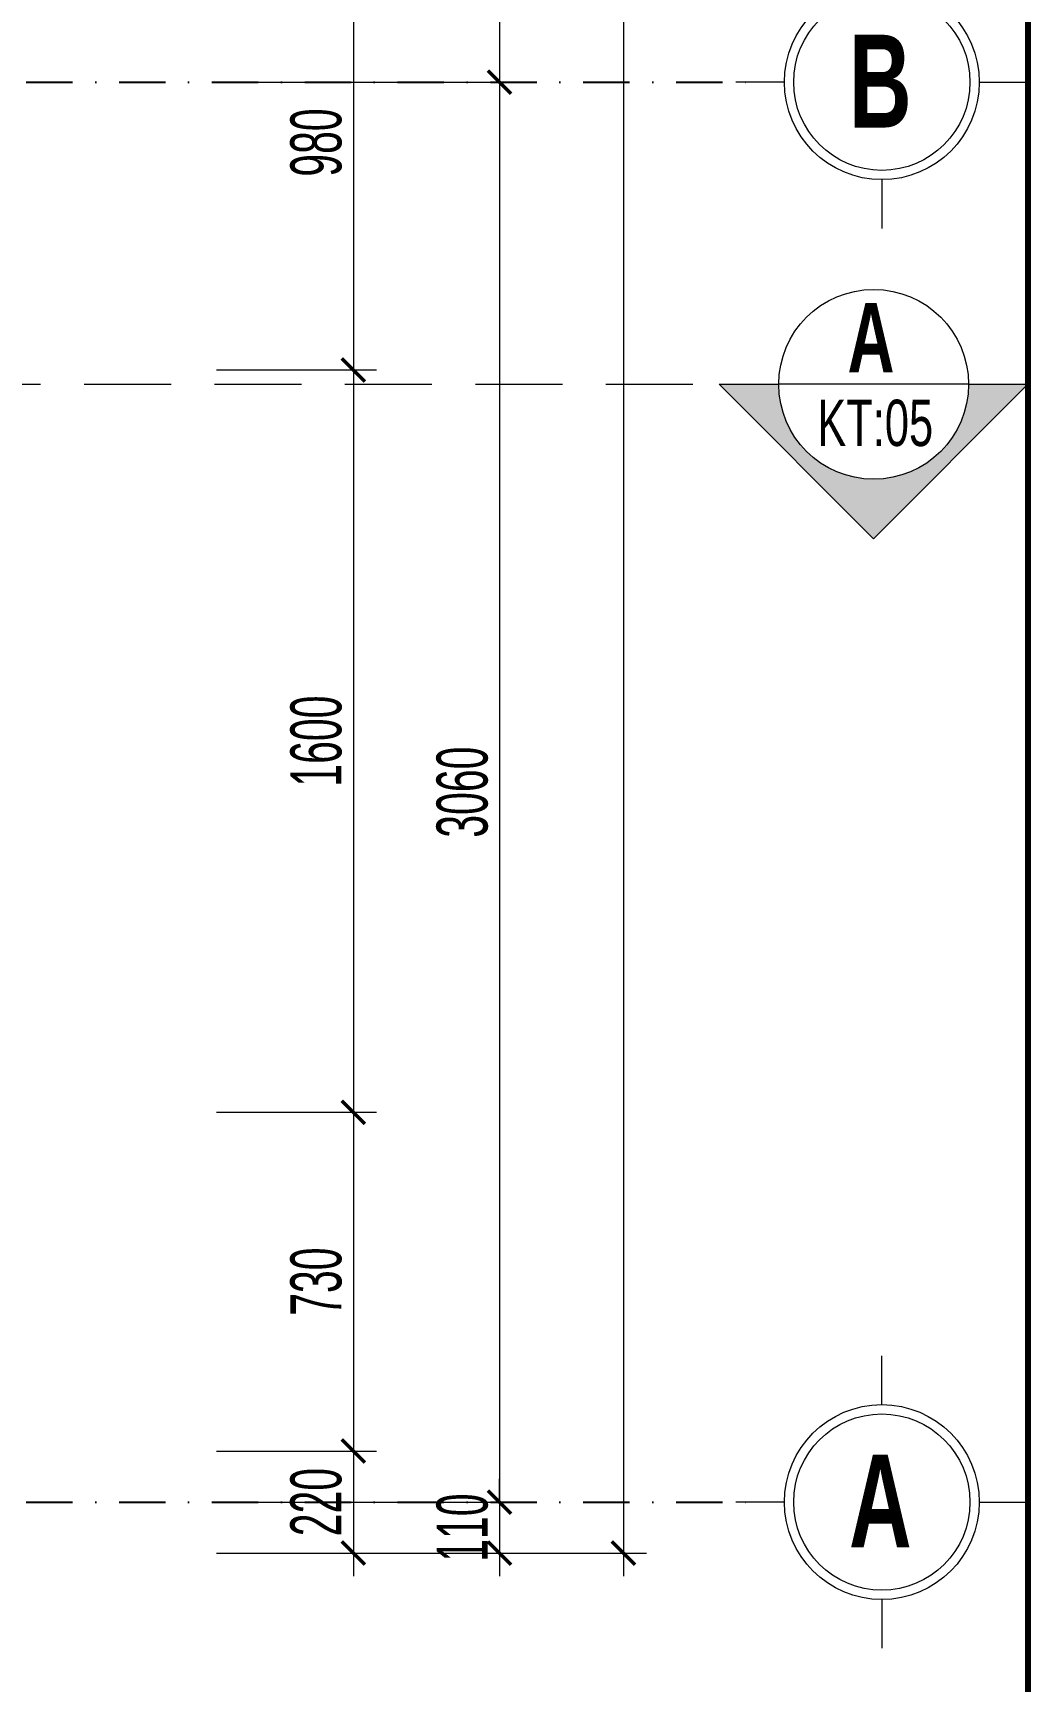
# Model space of a CAD drawing. Header units: inches. Extents: x 274208 to 641690, y -81912 to 129129.
# Drawn here: x 443218 to 445369, y 93222 to 96774 of the extents above; entities that cross this region are included whole.
import ezdxf
from ezdxf.enums import TextEntityAlignment as Align

# ---------------------------------------------------------------- set-up
doc = ezdxf.new("R2010")
doc.units = ezdxf.units.IN
doc.header["$MEASUREMENT"] = 0
doc.header["$PDMODE"] = 3
doc.linetypes.add('$1$HIDDEN', pattern=[0.375, 0.25, -0.125])
doc.linetypes.add('DASHDOT', pattern=[1, 0.5, -0.25, 0, -0.25])
for name, color, linetype, lineweight in [('02.Thay', 145, 'Continuous', 20), ('05.Text', 253, 'Continuous', 18), ('08.Dim', 156, 'Continuous', 15), ('09.Hatch', 250, 'Continuous', 5), ('11.Khung bo', 32, 'Continuous', 50), ('NN_KI HIEU', 22, 'Continuous', 18)]:
    doc.layers.add(name, color=color, linetype=linetype, lineweight=lineweight)
doc.layers.add('TRUC', color=250, linetype='DASHDOT')
doc.styles.add('AVANTH', font='')
doc.styles.add('AVANTHB', font='')
doc.styles.add('TT5_Text Dim', font='hoatbif.shx', dxfattribs={"width": 0.6})
doc.styles.get('AVANTH').set_extended_font_data('.VnAvantH')
doc.styles.get('AVANTHB').set_extended_font_data('.VnAvantH', bold=True)
doc.dimstyles.new('TT5_Dim 1-50', dxfattribs={"dimscale": 50, "dimtxt": 2.2, "dimasz": 1, "dimexe": 1, "dimexo": 0.5, "dimgap": 0.5, "dimtad": 1, "dimdec": 0, "dimzin": 0, "dimdsep": 46, "dimtxsty": 'TT5_Text Dim', "dimblk": 'ARCHTICK', "dimcen": 0, "dimdle": 1, "dimclrd": 256, "dimclre": 256, "dimclrt": 1, "dimadec": 0, "dimazin": 0, "dimtfac": 0.015, "dimtdec": 0, "dimtix": 1, "dimtmove": 2, "dimatfit": 3, "dimldrblk": 'DOT', "dimfxl": 1, "dimtolj": 1, "dimtzin": 0, "dimlwd": -1, "dimlwe": -1, "dimarcsym": 1})

# ---------------------------------------------------------------- blocks, each defined once
blk = doc.blocks.new('100')
at = {"layer": '11.Khung bo', "const_width": 26.7}
blk.add_lwpolyline([(1860913, -945239.8), (1860913, -916940.1), (1896062.6, -916940.1), (1896062.6, -945239.8)], close=True, dxfattribs=at)
blk = doc.blocks.new('_ARCHTICK')
at = {"color": 0, "linetype": 'ByBlock', "const_width": 0.15}
blk.add_lwpolyline([(-0.5, -0.5), (0.5, 0.5)], dxfattribs=at)
blk = doc.blocks.new('*D104')
at = {"layer": '08.Dim', "transparency": 16777216}
for p, q in [((443908.7, 97077.6), (443908.7, 95997.6)), ((443613.6, 97027.6), (443958.7, 97027.6)), ((443613.6, 96047.6), (443958.7, 96047.6))]:
    blk.add_line(p, q, dxfattribs=at)
at = {"layer": 'Defpoints', "color": 0, "transparency": 16777216}
for p in [(443588.6, 97027.6), (443588.6, 96047.6), (443908.7, 96047.6)]:
    blk.add_point(p, dxfattribs=at)
at = {"layer": '08.Dim', "transparency": 16777216, "xscale": 50, "yscale": 50, "zscale": 50}
for p, rotation in [((443908.7, 97027.6), 90), ((443908.7, 96047.6), 270)]:
    blk.add_blockref('_ARCHTICK', p, dxfattribs=dict(at, rotation=rotation))
at = {"layer": '08.Dim', "color": 1, "transparency": 16777216, "insert": (443828.7, 96537.6), "char_height": 110, "attachment_point": 5, "rotation": 90, "style": 'TT5_Text Dim'}
blk.add_mtext('\\A1;980', dxfattribs=at)
blk = doc.blocks.new('_DOT')
at = {"color": 1, "linetype": 'ByBlock'}
blk.add_line((-0.5, 0), (-1, 0), dxfattribs=at)
at = {"color": 1, "linetype": 'ByBlock', "const_width": 0.5}
blk.add_lwpolyline([(-0.25, 0, 1), (0.25, 0, 1)], format="xyb", close=True, dxfattribs=at)
blk = doc.blocks.new('*D105')
at = {"layer": '08.Dim', "transparency": 16777216}
for p, q in [((443908.7, 96097.6), (443908.7, 94397.6)), ((443613.6, 96047.6), (443958.7, 96047.6)), ((443613.6, 94447.6), (443958.7, 94447.6))]:
    blk.add_line(p, q, dxfattribs=at)
at = {"layer": 'Defpoints', "color": 0, "transparency": 16777216}
for p in [(443588.6, 96047.6), (443588.6, 94447.6), (443908.7, 94447.6)]:
    blk.add_point(p, dxfattribs=at)
at = {"layer": '08.Dim', "transparency": 16777216, "xscale": 50, "yscale": 50, "zscale": 50}
for p, rotation in [((443908.7, 96047.6), 90), ((443908.7, 94447.6), 270)]:
    blk.add_blockref('_ARCHTICK', p, dxfattribs=dict(at, rotation=rotation))
at = {"layer": '08.Dim', "color": 1, "transparency": 16777216, "insert": (443828.7, 95247.6), "char_height": 110, "attachment_point": 5, "rotation": 90, "style": 'TT5_Text Dim'}
blk.add_mtext('\\A1;1600', dxfattribs=at)
blk = doc.blocks.new('*D106')
at = {"layer": '08.Dim', "transparency": 16777216}
for p, q in [((443908.7, 94497.6), (443908.7, 93667.6)), ((443613.6, 94447.6), (443958.7, 94447.6)), ((443613.6, 93717.6), (443958.7, 93717.6))]:
    blk.add_line(p, q, dxfattribs=at)
at = {"layer": 'Defpoints', "color": 0, "transparency": 16777216}
for p in [(443588.6, 94447.6), (443588.6, 93717.6), (443908.7, 93717.6)]:
    blk.add_point(p, dxfattribs=at)
at = {"layer": '08.Dim', "transparency": 16777216, "xscale": 50, "yscale": 50, "zscale": 50}
for p, rotation in [((443908.7, 94447.6), 90), ((443908.7, 93717.6), 270)]:
    blk.add_blockref('_ARCHTICK', p, dxfattribs=dict(at, rotation=rotation))
at = {"layer": '08.Dim', "color": 1, "transparency": 16777216, "insert": (443828.7, 94082.6), "char_height": 110, "attachment_point": 5, "rotation": 90, "style": 'TT5_Text Dim'}
blk.add_mtext('\\A1;730', dxfattribs=at)
blk = doc.blocks.new('*D107')
at = {"layer": '08.Dim', "transparency": 16777216}
for p, q in [((443908.7, 93767.6), (443908.7, 93447.6)), ((443613.6, 93717.6), (443958.7, 93717.6)), ((443613.6, 93497.6), (443958.7, 93497.6))]:
    blk.add_line(p, q, dxfattribs=at)
at = {"layer": 'Defpoints', "color": 0, "transparency": 16777216}
for p in [(443588.6, 93717.6), (443588.6, 93497.6), (443908.7, 93497.6)]:
    blk.add_point(p, dxfattribs=at)
at = {"layer": '08.Dim', "transparency": 16777216, "xscale": 50, "yscale": 50, "zscale": 50}
for p, rotation in [((443908.7, 93717.6), 90), ((443908.7, 93497.6), 270)]:
    blk.add_blockref('_ARCHTICK', p, dxfattribs=dict(at, rotation=rotation))
at = {"layer": '08.Dim', "color": 1, "transparency": 16777216, "insert": (443828.7, 93607.6), "char_height": 110, "attachment_point": 5, "rotation": 90, "style": 'TT5_Text Dim'}
blk.add_mtext('\\A1;220', dxfattribs=at)
blk = doc.blocks.new('*D109')
at = {"layer": '08.Dim', "transparency": 16777216}
for p, q in [((444223.8, 100437.6), (444223.8, 96617.6)), ((443613.6, 100387.6), (444273.8, 100387.6)), ((443613.6, 96667.6), (444273.8, 96667.6))]:
    blk.add_line(p, q, dxfattribs=at)
at = {"layer": 'Defpoints', "color": 0, "transparency": 16777216}
for p in [(443588.6, 100387.6), (443588.6, 96667.6), (444223.8, 96667.6)]:
    blk.add_point(p, dxfattribs=at)
at = {"layer": '08.Dim', "transparency": 16777216, "xscale": 50, "yscale": 50, "zscale": 50}
for p, rotation in [((444223.8, 100387.6), 90), ((444223.8, 96667.6), 270)]:
    blk.add_blockref('_ARCHTICK', p, dxfattribs=dict(at, rotation=rotation))
at = {"layer": '08.Dim', "color": 1, "transparency": 16777216, "insert": (444143.8, 98527.6), "char_height": 110, "attachment_point": 5, "rotation": 90, "style": 'TT5_Text Dim'}
blk.add_mtext('\\A1;3720', dxfattribs=at)
blk = doc.blocks.new('*D110')
at = {"layer": '08.Dim', "transparency": 16777216}
for p, q in [((444223.8, 96717.6), (444223.8, 93557.6)), ((443613.6, 96667.6), (444273.8, 96667.6)), ((443613.6, 93607.6), (444273.8, 93607.6))]:
    blk.add_line(p, q, dxfattribs=at)
at = {"layer": 'Defpoints', "color": 0, "transparency": 16777216}
for p in [(443588.6, 96667.6), (443588.6, 93607.6), (444223.8, 93607.6)]:
    blk.add_point(p, dxfattribs=at)
at = {"layer": '08.Dim', "transparency": 16777216, "xscale": 50, "yscale": 50, "zscale": 50}
for p, rotation in [((444223.8, 96667.6), 90), ((444223.8, 93607.6), 270)]:
    blk.add_blockref('_ARCHTICK', p, dxfattribs=dict(at, rotation=rotation))
at = {"layer": '08.Dim', "color": 1, "transparency": 16777216, "insert": (444143.8, 95137.6), "char_height": 110, "attachment_point": 5, "rotation": 90, "style": 'TT5_Text Dim'}
blk.add_mtext('\\A1;3060', dxfattribs=at)
blk = doc.blocks.new('*D111')
at = {"layer": '08.Dim', "transparency": 16777216}
for p, q in [((444223.8, 93607.6), (444223.8, 93657.6)), ((443613.6, 93607.6), (444273.8, 93607.6)), ((444223.8, 93607.6), (444223.8, 93497.6)), ((443613.6, 93497.6), (444273.8, 93497.6)), ((444223.8, 93497.6), (444223.8, 93447.6))]:
    blk.add_line(p, q, dxfattribs=at)
at = {"layer": 'Defpoints', "color": 0, "transparency": 16777216}
for p in [(443588.6, 93607.6), (443588.6, 93497.6), (444223.8, 93497.6)]:
    blk.add_point(p, dxfattribs=at)
at = {"layer": '08.Dim', "transparency": 16777216, "xscale": 50, "yscale": 50, "zscale": 50}
for p, rotation in [((444223.8, 93607.6), 270), ((444223.8, 93497.6), 90)]:
    blk.add_blockref('_ARCHTICK', p, dxfattribs=dict(at, rotation=rotation))
at = {"layer": '08.Dim', "color": 1, "transparency": 16777216, "insert": (444143.8, 93552.6), "char_height": 110, "attachment_point": 5, "rotation": 90, "style": 'TT5_Text Dim'}
blk.add_mtext('\\A1;110', dxfattribs=at)
blk = doc.blocks.new('*D112')
at = {"layer": '08.Dim', "transparency": 16777216}
for p, q in [((444490.8, 100547.6), (444490.8, 93447.6)), ((443613.6, 100497.6), (444540.8, 100497.6)), ((443613.6, 93497.6), (444540.8, 93497.6))]:
    blk.add_line(p, q, dxfattribs=at)
at = {"layer": 'Defpoints', "color": 0, "transparency": 16777216}
for p in [(443588.6, 100497.6), (443588.6, 93497.6), (444490.8, 93497.6)]:
    blk.add_point(p, dxfattribs=at)
at = {"layer": '08.Dim', "transparency": 16777216, "xscale": 50, "yscale": 50, "zscale": 50}
for p, rotation in [((444490.8, 100497.6), 90), ((444490.8, 93497.6), 270)]:
    blk.add_blockref('_ARCHTICK', p, dxfattribs=dict(at, rotation=rotation))
at = {"layer": '08.Dim', "color": 1, "transparency": 16777216, "insert": (444410.8, 96997.6), "char_height": 110, "attachment_point": 5, "rotation": 90, "style": 'TT5_Text Dim'}
blk.add_mtext('\\A1;7000', dxfattribs=at)
blk = doc.blocks.new('DANHTRUC')
for p, q in [((980383.4, -947346.6), (980383.4, -947136.6)), ((979963.4, -947766.6), (979753.4, -947766.6)), ((980803.4, -947766.6), (981013.4, -947766.6)), ((980383.4, -948186.6), (980383.4, -948396.6))]:
    blk.add_line(p, q)
for radius in [420, 380]:
    blk.add_circle((980383.4, -947766.6), radius)

msp = doc.modelspace()

# ---------------------------------------------------------------- hatches: boundary and pattern name
at = {"layer": '09.Hatch'}
msp.add_hatch(color=256, dxfattribs=at).paths.add_polyline_path([(445234.7, 96016.5), (445362.8, 96016.5), (445030.2, 95683.8), (444697.5, 96016.5), (444825.6, 96016.5, 0.414214), (445030.2, 95812, 0.414214)])

# ---------------------------------------------------------------- linework, layer by layer
at = {"layer": '02.Thay'}
for p, q in [((444697.5, 96016.5), (444825.6, 96016.5)), ((445030.2, 95683.8), (444697.5, 96016.5)), ((445234.7, 96016.5), (444825.6, 96016.5)), ((445030.2, 95683.8), (445362.8, 96016.5)), ((445234.7, 96016.5), (445362.8, 96016.5))]:
    msp.add_line(p, q, dxfattribs=at)
msp.add_circle((445030.2, 96016.5), 204.5, dxfattribs=at)
at = {"layer": 'NN_KI HIEU', "linetype": '$1$HIDDEN', "ltscale": 750}
msp.add_lwpolyline([(428421.9, 96016.5), (444721.6, 96016.5)], dxfattribs=at)
at = {"layer": 'TRUC', "ltscale": 200}
for p, q in [((428396.2, 96667.6), (444762, 96667.6)), ((428396.2, 93607.6), (444762, 93607.6))]:
    msp.add_line(p, q, dxfattribs=at)

# ---------------------------------------------------------------- block references
at = {"layer": '05.Text', "xscale": 0.5, "yscale": 0.5, "zscale": 0.5}
for name, p in [('100', (-502668.5, 562186.6)), ('DANHTRUC', (-45143.8, 570550.9)), ('DANHTRUC', (-45143.8, 567490.9))]:
    msp.add_blockref(name, p, dxfattribs=at)

# ---------------------------------------------------------------- texts
at = {"layer": '05.Text', "style": 'AVANTHB', "width": 0.7}
for s, p in [('b', (444977, 96569.9)), ('a', (444977, 93509.9))]:
    msp.add_text(s, height=200, dxfattribs=at).set_placement(p)
at = {"layer": '05.Text', "width": 0.7}
for s, height, style, p in [('a', 150, 'AVANTHB', (445024.5, 96117.1)), ('KT:05', 100, 'AVANTH', (445033.6, 95933.5))]:
    msp.add_text(s, height=height, dxfattribs=dict(at, style=style)).set_placement(p, align=Align.MIDDLE_CENTER)

# ---------------------------------------------------------------- dimensions: what is measured, and where the dimension line sits
at = {"layer": '08.Dim'}
for base, p1, p2, picture, middle in [((444490.8, 93497.6), (443588.6, 100497.6), (443588.6, 93497.6), '*D112', (444410.8, 96997.6)), ((444223.8, 96667.6), (443588.6, 100387.6), (443588.6, 96667.6), '*D109', (444143.8, 98527.6)), ((443908.7, 96047.6), (443588.6, 97027.6), (443588.6, 96047.6), '*D104', (443828.7, 96537.6)), ((444223.8, 93607.6), (443588.6, 96667.6), (443588.6, 93607.6), '*D110', (444143.8, 95137.6)), ((443908.7, 94447.6), (443588.6, 96047.6), (443588.6, 94447.6), '*D105', (443828.7, 95247.6)), ((443908.7, 93717.6), (443588.6, 94447.6), (443588.6, 93717.6), '*D106', (443828.7, 94082.6)), ((443908.7, 93497.6), (443588.6, 93717.6), (443588.6, 93497.6), '*D107', (443828.7, 93607.6)), ((444223.8, 93497.6), (443588.6, 93607.6), (443588.6, 93497.6), '*D111', (444143.8, 93552.6))]:
    dim = msp.add_linear_dim(base=base, p1=p1, p2=p2, angle=90, dimstyle='TT5_Dim 1-50', dxfattribs=at)
    dim.commit()
    dim.dimension.update_dxf_attribs({"geometry": picture, "text_midpoint": middle})

doc.saveas('drawing.dxf')
